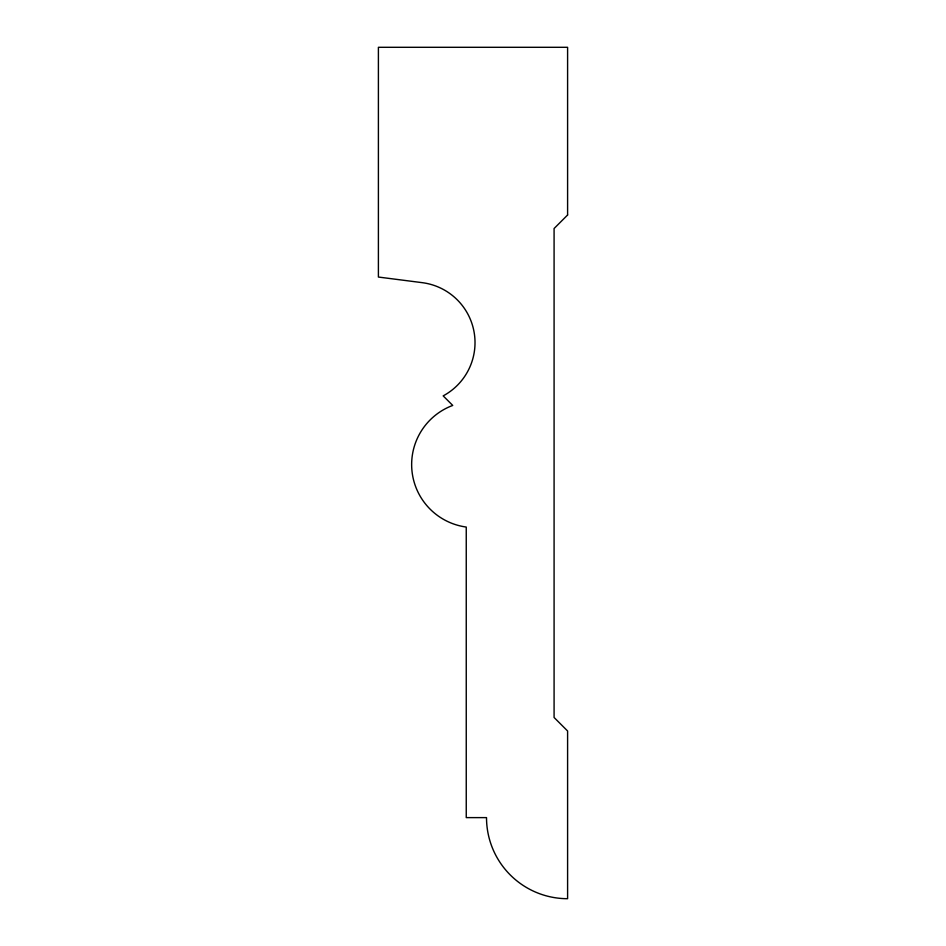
<?xml version="1.0" encoding="UTF-8"?>
<svg xmlns="http://www.w3.org/2000/svg" width="946" height="946" viewBox="0 0 946 946"><rect width="100%" height="100%" fill="white"/><g stroke="black" fill="none" stroke-linecap="round" stroke-linejoin="round"><path stroke-width="1.42" d="M567.6 215.002L554.084 228.518L554.084 717.482L567.6 730.998L567.6 898.7A81.084 81.084 0 0 1 486.516 817.616L466.248 817.616L466.248 527.052A63.075 63.075 0 0 1 452.732 405.432L443.177 395.877A60.449 60.449 0 0 0 422.235 282.665L378.4 277.048L378.4 47.3L567.6 47.3L567.6 215.002"/></g></svg>
